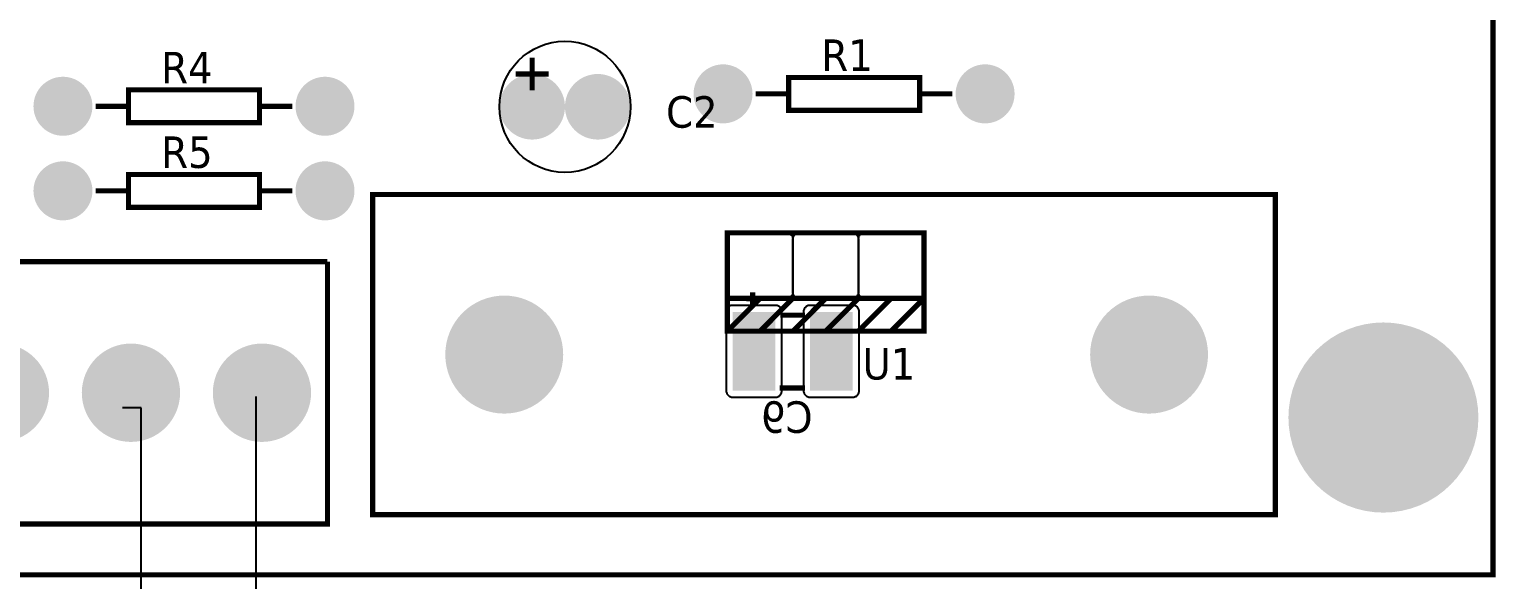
# Model space of a CAD drawing. Header units: millimetres. Extents: x 123.5 to 144.3, y 105.4 to 121.6.
# Drawn here: x 129.704 to 133.062, y 110.841 to 112.1 of the extents above; entities that cross this region are included whole.
import ezdxf

# ---------------------------------------------------------------- set-up
doc = ezdxf.new("R2010")
doc.units = ezdxf.units.MM
doc.layers.add('DESC', color=250, linetype='Continuous')
doc.layers.add('WIRES', color=7, linetype='Continuous')
doc.styles.get("Standard").update_dxf_attribs({"font": 'tahoma.ttf'})

# ---------------------------------------------------------------- blocks, each defined once
blk = doc.blocks.new('RPAD')
blk.add_trace([(-0.5, -0.5), (-0.5, 0.5), (0.5, -0.5), (0.5, 0.5)])
blk = doc.blocks.new('EPAD')
at = {"const_width": 0.5}
blk.add_lwpolyline([(-0.25, 0, 1), (0.25, 0, 1)], format="xyb", close=True, dxfattribs=at)
blk = doc.blocks.new('scrcard')
at = {"const_width": 0.008}
for points in [[(127.2227, 111.6804), (131.8004, 111.6804), (131.8004, 115.2792), (127.2227, 115.2792), (127.2227, 111.6804)], [(127.2227, 111.6804), (131.8004, 111.6804), (131.8004, 115.2792), (127.2227, 115.2792), (127.2227, 111.6804)], [(127.2227, 111.6804), (131.8004, 111.6804), (131.8004, 115.2792), (127.2227, 115.2792), (127.2227, 111.6804)], [(130.3337, 112.4692), (130.3337, 112.4192)], [(130.3337, 112.4692), (130.3337, 112.4192)], [(130.3337, 112.4692), (130.3337, 112.4192)], [(130.3087, 112.4442), (130.3587, 112.4442)], [(130.3087, 112.4442), (130.3587, 112.4442)], [(130.3087, 112.4442), (130.3587, 112.4442)], [(130.725, 112.3889), (130.925, 112.3889), (130.925, 112.4389), (130.725, 112.4389), (130.725, 112.3889)], [(130.725, 112.3889), (130.925, 112.3889), (130.925, 112.4389), (130.725, 112.4389), (130.725, 112.3889)], [(130.725, 112.3889), (130.925, 112.3889), (130.925, 112.4389), (130.725, 112.4389), (130.725, 112.3889)], [(129.7174, 112.37), (129.9174, 112.37), (129.9174, 112.42), (129.7174, 112.42), (129.7174, 112.37)], [(129.7174, 112.37), (129.9174, 112.37), (129.9174, 112.42), (129.7174, 112.42), (129.7174, 112.37)], [(129.7174, 112.37), (129.9174, 112.37), (129.9174, 112.42), (129.7174, 112.42), (129.7174, 112.37)], [(130.675, 112.4139), (130.725, 112.4139)], [(130.675, 112.4139), (130.725, 112.4139)], [(130.675, 112.4139), (130.725, 112.4139)], [(130.925, 112.4139), (130.975, 112.4139)], [(130.925, 112.4139), (130.975, 112.4139)], [(130.925, 112.4139), (130.975, 112.4139)], [(129.6674, 112.395), (129.7174, 112.395)], [(129.6674, 112.395), (129.7174, 112.395)], [(129.6674, 112.395), (129.7174, 112.395)], [(129.9174, 112.395), (129.9674, 112.395)], [(129.9174, 112.395), (129.9674, 112.395)], [(129.9174, 112.395), (129.9674, 112.395)], [(129.7174, 112.241), (129.9174, 112.241), (129.9174, 112.291), (129.7174, 112.291), (129.7174, 112.241)], [(129.7174, 112.241), (129.9174, 112.241), (129.9174, 112.291), (129.7174, 112.291), (129.7174, 112.241)], [(129.7174, 112.241), (129.9174, 112.241), (129.9174, 112.291), (129.7174, 112.291), (129.7174, 112.241)], [(129.6674, 112.266), (129.7174, 112.266)], [(129.6674, 112.266), (129.7174, 112.266)], [(129.6674, 112.266), (129.7174, 112.266)], [(129.9174, 112.266), (129.9674, 112.266)], [(129.9174, 112.266), (129.9674, 112.266)], [(129.9174, 112.266), (129.9674, 112.266)], [(130.0902, 111.7722), (131.4682, 111.7722), (131.4682, 112.2604), (130.0902, 112.2604), (130.0902, 111.7722)], [(130.0902, 111.7722), (131.4682, 111.7722), (131.4682, 112.2604), (130.0902, 112.2604), (130.0902, 111.7722)], [(130.0902, 111.7722), (131.4682, 111.7722), (131.4682, 112.2604), (130.0902, 112.2604), (130.0902, 111.7722)], [(130.6316, 112.102), (130.9316, 112.102), (130.9316, 112.202), (130.6316, 112.202), (130.6316, 112.102)], [(130.6316, 112.102), (130.9316, 112.102), (130.9316, 112.202), (130.6316, 112.202), (130.6316, 112.102)], [(130.6316, 112.102), (130.9316, 112.102), (130.9316, 112.202), (130.6316, 112.202), (130.6316, 112.102)], [(130.0212, 112.1581), (130.0212, 111.7581), (128.4212, 111.7581)], [(128.4212, 112.1581), (130.0212, 112.1581)], [(130.0212, 112.1581), (130.0212, 111.7581), (128.4212, 111.7581)], [(128.4212, 112.1581), (130.0212, 112.1581)], [(130.0212, 112.1581), (130.0212, 111.7581), (128.4212, 111.7581)], [(128.4212, 112.1581), (130.0212, 112.1581)], [(130.6703, 112.0914), (130.6703, 112.1114)], [(130.6703, 112.0914), (130.6703, 112.1114)], [(130.6703, 112.0914), (130.6703, 112.1114)], [(130.9316, 112.102), (130.9316, 112.052), (130.6316, 112.052), (130.6316, 112.102)], [(130.6816, 112.102), (130.6316, 112.052)], [(130.9316, 112.102), (130.9316, 112.052), (130.6316, 112.052), (130.6316, 112.102)], [(130.6816, 112.102), (130.6316, 112.052)], [(130.9316, 112.102), (130.9316, 112.052), (130.6316, 112.052), (130.6316, 112.102)], [(130.6816, 112.102), (130.6316, 112.052)], [(130.6803, 112.1014), (130.6603, 112.1014)], [(130.6803, 112.1014), (130.6603, 112.1014)], [(130.6803, 112.1014), (130.6603, 112.1014)], [(130.7316, 112.102), (130.6816, 112.052)], [(130.7316, 112.102), (130.6816, 112.052)], [(130.7316, 112.102), (130.6816, 112.052)], [(130.7816, 112.102), (130.7316, 112.052)], [(130.7816, 112.102), (130.7316, 112.052)], [(130.7816, 112.102), (130.7316, 112.052)], [(130.8316, 112.102), (130.7816, 112.052)], [(130.8316, 112.102), (130.7816, 112.052)], [(130.8316, 112.102), (130.7816, 112.052)], [(130.8816, 112.102), (130.8316, 112.052)], [(130.8816, 112.102), (130.8316, 112.052)], [(130.8816, 112.102), (130.8316, 112.052)], [(130.9316, 112.102), (130.8816, 112.052)], [(130.9316, 112.102), (130.8816, 112.052)], [(130.9316, 112.102), (130.8816, 112.052)], [(130.7503, 112.0764), (130.7123, 112.0764)], [(130.7503, 112.0764), (130.7123, 112.0764)], [(130.7503, 112.0764), (130.7123, 112.0764)], [(130.7503, 111.9654), (130.7113, 111.9654)], [(130.7503, 111.9654), (130.7113, 111.9654)], [(130.7503, 111.9654), (130.7113, 111.9654)]]:
    blk.add_lwpolyline(points, dxfattribs=at)
for points in [[(130.7216, 112.102), (130.6416, 112.102), (130.6406, 112.1021), (130.6396, 112.1022), (130.6386, 112.1024), (130.6377, 112.1028), (130.6368, 112.1032), (130.636, 112.1037), (130.6352, 112.1043), (130.6345, 112.1049), (130.6339, 112.1056), (130.6333, 112.1064), (130.6328, 112.1072), (130.6324, 112.1081), (130.6321, 112.109), (130.6318, 112.11), (130.6317, 112.111), (130.6316, 112.112), (130.6316, 112.192), (130.6317, 112.193), (130.6318, 112.194), (130.6321, 112.195), (130.6324, 112.1959), (130.6328, 112.1968), (130.6333, 112.1976), (130.6339, 112.1984), (130.6345, 112.1991), (130.6352, 112.1998), (130.636, 112.2003), (130.6368, 112.2008), (130.6377, 112.2012), (130.6386, 112.2016), (130.6396, 112.2018), (130.6406, 112.202), (130.6416, 112.202), (130.7216, 112.202), (130.7227, 112.202), (130.7237, 112.2018), (130.7246, 112.2016), (130.7256, 112.2012), (130.7264, 112.2008), (130.7273, 112.2003), (130.728, 112.1998), (130.7287, 112.1991), (130.7294, 112.1984), (130.7299, 112.1976), (130.7304, 112.1968), (130.7309, 112.1959), (130.7312, 112.195), (130.7314, 112.194), (130.7316, 112.193), (130.7316, 112.192), (130.7316, 112.112), (130.7316, 112.111), (130.7314, 112.11), (130.7312, 112.109), (130.7309, 112.1081), (130.7304, 112.1072), (130.7299, 112.1064), (130.7294, 112.1056), (130.7287, 112.1049), (130.728, 112.1043), (130.7273, 112.1037), (130.7264, 112.1032), (130.7256, 112.1028), (130.7246, 112.1024), (130.7237, 112.1022), (130.7227, 112.1021), (130.7216, 112.102)], [(130.8216, 112.102), (130.7416, 112.102), (130.7406, 112.1021), (130.7396, 112.1022), (130.7386, 112.1024), (130.7377, 112.1028), (130.7368, 112.1032), (130.736, 112.1037), (130.7352, 112.1043), (130.7345, 112.1049), (130.7339, 112.1056), (130.7333, 112.1064), (130.7328, 112.1072), (130.7324, 112.1081), (130.7321, 112.109), (130.7318, 112.11), (130.7317, 112.111), (130.7316, 112.112), (130.7316, 112.192), (130.7317, 112.193), (130.7318, 112.194), (130.7321, 112.195), (130.7324, 112.1959), (130.7328, 112.1968), (130.7333, 112.1976), (130.7339, 112.1984), (130.7345, 112.1991), (130.7352, 112.1998), (130.736, 112.2003), (130.7368, 112.2008), (130.7377, 112.2012), (130.7386, 112.2016), (130.7396, 112.2018), (130.7406, 112.202), (130.7416, 112.202), (130.8216, 112.202), (130.8227, 112.202), (130.8237, 112.2018), (130.8246, 112.2016), (130.8256, 112.2012), (130.8264, 112.2008), (130.8273, 112.2003), (130.828, 112.1998), (130.8287, 112.1991), (130.8294, 112.1984), (130.8299, 112.1976), (130.8304, 112.1968), (130.8309, 112.1959), (130.8312, 112.195), (130.8314, 112.194), (130.8316, 112.193), (130.8316, 112.192), (130.8316, 112.112), (130.8316, 112.111), (130.8314, 112.11), (130.8312, 112.109), (130.8309, 112.1081), (130.8304, 112.1072), (130.8299, 112.1064), (130.8294, 112.1056), (130.8287, 112.1049), (130.828, 112.1043), (130.8273, 112.1037), (130.8264, 112.1032), (130.8256, 112.1028), (130.8246, 112.1024), (130.8237, 112.1022), (130.8227, 112.1021), (130.8216, 112.102)], [(130.9216, 112.102), (130.8416, 112.102), (130.8406, 112.1021), (130.8396, 112.1022), (130.8386, 112.1024), (130.8377, 112.1028), (130.8368, 112.1032), (130.836, 112.1037), (130.8352, 112.1043), (130.8345, 112.1049), (130.8339, 112.1056), (130.8333, 112.1064), (130.8328, 112.1072), (130.8324, 112.1081), (130.8321, 112.109), (130.8318, 112.11), (130.8317, 112.111), (130.8316, 112.112), (130.8316, 112.192), (130.8317, 112.193), (130.8318, 112.194), (130.8321, 112.195), (130.8324, 112.1959), (130.8328, 112.1968), (130.8333, 112.1976), (130.8339, 112.1984), (130.8345, 112.1991), (130.8352, 112.1998), (130.836, 112.2003), (130.8368, 112.2008), (130.8377, 112.2012), (130.8386, 112.2016), (130.8396, 112.2018), (130.8406, 112.202), (130.8416, 112.202), (130.9216, 112.202), (130.9227, 112.202), (130.9237, 112.2018), (130.9246, 112.2016), (130.9256, 112.2012), (130.9264, 112.2008), (130.9273, 112.2003), (130.928, 112.1998), (130.9287, 112.1991), (130.9294, 112.1984), (130.9299, 112.1976), (130.9304, 112.1968), (130.9309, 112.1959), (130.9312, 112.195), (130.9314, 112.194), (130.9316, 112.193), (130.9316, 112.192), (130.9316, 112.112), (130.9316, 112.111), (130.9314, 112.11), (130.9312, 112.109), (130.9309, 112.1081), (130.9304, 112.1072), (130.9299, 112.1064), (130.9294, 112.1056), (130.9287, 112.1049), (130.928, 112.1043), (130.9273, 112.1037), (130.9264, 112.1032), (130.9256, 112.1028), (130.9246, 112.1024), (130.9237, 112.1022), (130.9227, 112.1021), (130.9216, 112.102)], [(130.7048, 112.0914), (130.6398, 112.0914), (130.6388, 112.0914), (130.6378, 112.0912), (130.6368, 112.091), (130.6359, 112.0907), (130.635, 112.0902), (130.6342, 112.0897), (130.6334, 112.0892), (130.6327, 112.0885), (130.6321, 112.0878), (130.6315, 112.0871), (130.631, 112.0862), (130.6306, 112.0854), (130.6303, 112.0844), (130.63, 112.0835), (130.6299, 112.0825), (130.6298, 112.0814), (130.6298, 111.9614), (130.6299, 111.9604), (130.63, 111.9594), (130.6303, 111.9584), (130.6306, 111.9575), (130.631, 111.9566), (130.6315, 111.9558), (130.6321, 111.955), (130.6327, 111.9543), (130.6334, 111.9537), (130.6342, 111.9531), (130.635, 111.9526), (130.6359, 111.9522), (130.6368, 111.9519), (130.6378, 111.9516), (130.6388, 111.9515), (130.6398, 111.9514), (130.7048, 111.9514), (130.7059, 111.9515), (130.7069, 111.9516), (130.7079, 111.9519), (130.7088, 111.9522), (130.7097, 111.9526), (130.7105, 111.9531), (130.7112, 111.9537), (130.712, 111.9543), (130.7126, 111.955), (130.7132, 111.9558), (130.7137, 111.9566), (130.7141, 111.9575), (130.7144, 111.9584), (130.7146, 111.9594), (130.7148, 111.9604), (130.7148, 111.9614), (130.7148, 112.0814), (130.7148, 112.0825), (130.7146, 112.0835), (130.7144, 112.0844), (130.7141, 112.0854), (130.7137, 112.0862), (130.7132, 112.0871), (130.7126, 112.0878), (130.712, 112.0885), (130.7112, 112.0892), (130.7105, 112.0897), (130.7097, 112.0902), (130.7088, 112.0907), (130.7079, 112.091), (130.7069, 112.0912), (130.7059, 112.0914), (130.7048, 112.0914)], [(130.8228, 112.0914), (130.7578, 112.0914), (130.7568, 112.0914), (130.7558, 112.0912), (130.7548, 112.091), (130.7539, 112.0907), (130.753, 112.0902), (130.7522, 112.0897), (130.7514, 112.0892), (130.7507, 112.0885), (130.7501, 112.0878), (130.7495, 112.0871), (130.749, 112.0862), (130.7486, 112.0854), (130.7483, 112.0844), (130.748, 112.0835), (130.7479, 112.0825), (130.7478, 112.0814), (130.7478, 111.9614), (130.7479, 111.9604), (130.748, 111.9594), (130.7483, 111.9584), (130.7486, 111.9575), (130.749, 111.9566), (130.7495, 111.9558), (130.7501, 111.955), (130.7507, 111.9543), (130.7514, 111.9537), (130.7522, 111.9531), (130.753, 111.9526), (130.7539, 111.9522), (130.7548, 111.9519), (130.7558, 111.9516), (130.7568, 111.9515), (130.7578, 111.9514), (130.8228, 111.9514), (130.8239, 111.9515), (130.8249, 111.9516), (130.8259, 111.9519), (130.8268, 111.9522), (130.8277, 111.9526), (130.8285, 111.9531), (130.8292, 111.9537), (130.83, 111.9543), (130.8306, 111.955), (130.8312, 111.9558), (130.8317, 111.9566), (130.8321, 111.9575), (130.8324, 111.9584), (130.8326, 111.9594), (130.8328, 111.9604), (130.8328, 111.9614), (130.8328, 112.0814), (130.8328, 112.0825), (130.8326, 112.0835), (130.8324, 112.0844), (130.8321, 112.0854), (130.8317, 112.0862), (130.8312, 112.0871), (130.8306, 112.0878), (130.83, 112.0885), (130.8292, 112.0892), (130.8285, 112.0897), (130.8277, 112.0902), (130.8268, 112.0907), (130.8259, 112.091), (130.8249, 112.0912), (130.8239, 112.0914), (130.8228, 112.0914)]]:
    blk.add_lwpolyline(points, close=True)
blk.add_circle((130.3837, 112.3942), 0.1)
blk.add_circle((130.3837, 112.3942), 0.1)
blk.add_circle((130.3837, 112.3942), 0.1)
for name, p, xscale, yscale in [('EPAD', (130.625, 112.4139), 0.09, 0.09), ('EPAD', (131.025, 112.4139), 0.09, 0.09), ('EPAD', (129.6174, 112.395), 0.09, 0.09), ('EPAD', (130.0174, 112.395), 0.09, 0.09), ('EPAD', (130.3337, 112.3942), 0.1, 0.1), ('EPAD', (130.4337, 112.3942), 0.1, 0.1), ('EPAD', (129.6174, 112.266), 0.09, 0.09), ('EPAD', (130.0174, 112.266), 0.09, 0.09), ('EPAD', (130.291, 112.0163), 0.18, 0.18), ('EPAD', (131.2753, 112.0163), 0.18, 0.18), ('RPAD', (130.6723, 112.0214), 0.065, 0.12), ('RPAD', (130.7903, 112.0214), 0.065, 0.12), ('EPAD', (131.633, 111.9203), 0.29, 0.29), ('EPAD', (129.5212, 111.9581), 0.15, 0.15), ('EPAD', (129.7212, 111.9581), 0.15, 0.15), ('EPAD', (129.9212, 111.9581), 0.15, 0.15)]:
    blk.add_blockref(name, p, dxfattribs=dict(xscale=xscale, yscale=yscale))
at = {"width": 1.041667}
for s, p in [('R1', (130.775, 112.4489)), ('R1', (130.775, 112.4489)), ('R1', (130.775, 112.4489)), ('R4', (129.7674, 112.43)), ('R4', (129.7674, 112.43)), ('R4', (129.7674, 112.43)), ('C2', (130.538, 112.3624)), ('C2', (130.538, 112.3624)), ('C2', (130.538, 112.3624)), ('R5', (129.7674, 112.301)), ('R5', (129.7674, 112.301)), ('R5', (129.7674, 112.301)), ('U1', (130.8379, 111.9783)), ('U1', (130.8379, 111.9783)), ('U1', (130.8379, 111.9783))]:
    blk.add_text(s, height=0.048, dxfattribs=at).set_placement(p)
at = {"text_generation_flag": 2, "width": 1.041667}
blk.add_text('C9', height=0.048, dxfattribs=at).set_placement((130.7617, 111.897))
blk.add_text('C9', height=0.048, dxfattribs=at).set_placement((130.7617, 111.897))
blk.add_text('C9', height=0.048, dxfattribs=at).set_placement((130.7617, 111.897))

msp = doc.modelspace()

# ---------------------------------------------------------------- linework, layer by layer
at = {"layer": 'WIRES'}
for p, q in [((129.9603, 111.234), (129.9178, 111.234)), ((129.9603, 110.2151), (129.9603, 111.234)), ((130.2237, 110.7019), (130.2237, 111.2593))]:
    msp.add_line(p, q, dxfattribs=at)

# ---------------------------------------------------------------- block references
at = {"layer": 'DESC', "xscale": 1.5, "yscale": 1.5, "zscale": 1.5}
msp.add_blockref('scrcard', (-64.6448, -56.6689), dxfattribs=at)

doc.saveas('drawing.dxf')
